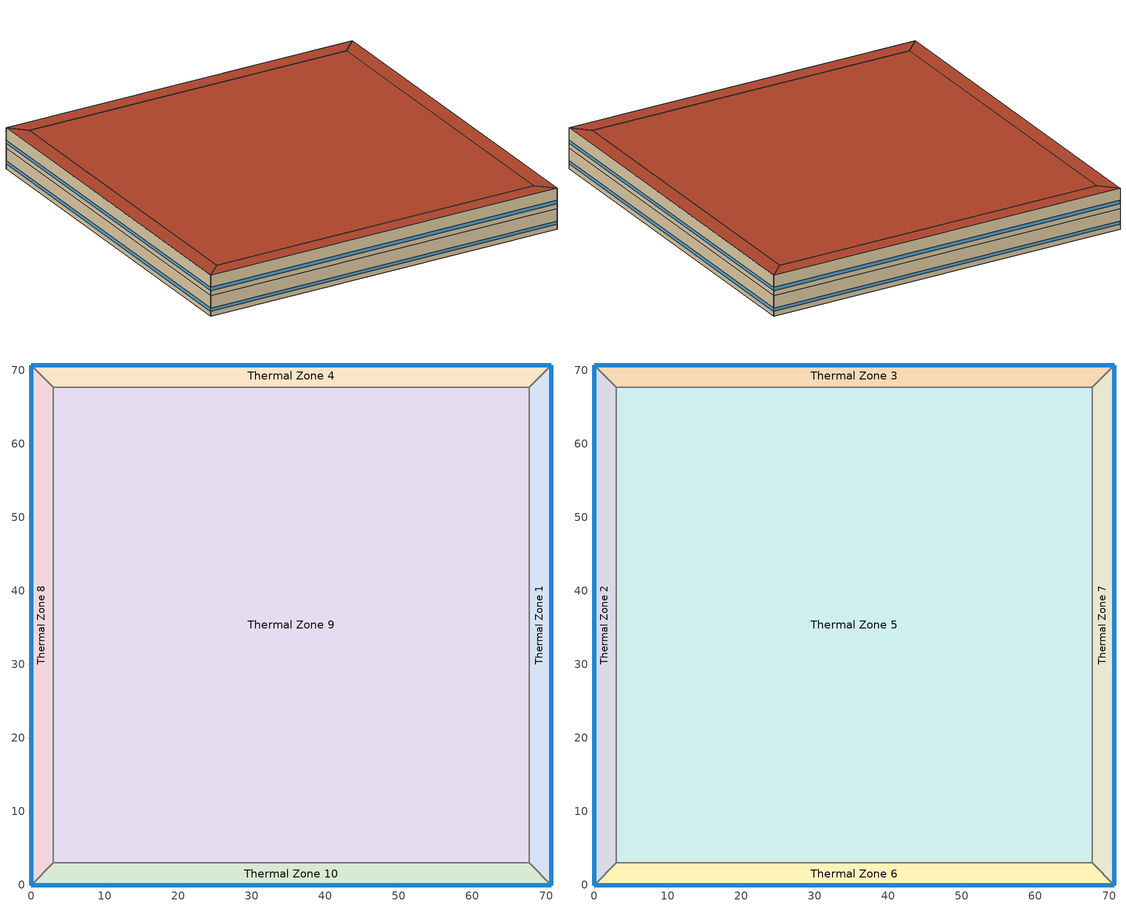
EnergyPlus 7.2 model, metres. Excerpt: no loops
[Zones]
Thermal Zone 4
 floor ground (000_ExtSlabCarpet_4in_ClimateZone 1-8): 0,70.71 70.71,70.71 67.71,67.71 3,67.71 z0
 wall outside (ASHRAE_189.1-2009_ExtWall_SteelFrame_ClimateZone 4-8): 70.71,70.71 0,70.71 z0:4
 wall to Thermal Zone 1 (000_Interior Wall): 67.71,67.71 70.71,70.71 z0:4
 wall to Thermal Zone 9 (000_Interior Wall): 3,67.71 67.71,67.71 z0:4
 wall to Thermal Zone 8 (000_Interior Wall): 0,70.71 3,67.71 z0:4
 window (ASHRAE_189.1-2009_ExtWindow_ClimateZone 4-5): 70.69,70.71 0.03,70.71 z1:1.6
Thermal Zone 10
 floor ground (000_ExtSlabCarpet_4in_ClimateZone 1-8): 70.71,0 0,0 3,3 67.71,3 z0
 wall outside (ASHRAE_189.1-2009_ExtWall_SteelFrame_ClimateZone 4-8): 0,0 70.71,0 z0:4
 wall to Thermal Zone 1 (000_Interior Wall): 70.71,0 67.71,3 z0:4
 wall to Thermal Zone 9 (000_Interior Wall): 67.71,3 3,3 z0:4
 wall to Thermal Zone 8 (000_Interior Wall): 3,3 0,0 z0:4
 window (ASHRAE_189.1-2009_ExtWindow_ClimateZone 4-5): 0.03,0 70.69,0 z1:1.6
Thermal Zone 1
 floor ground (000_ExtSlabCarpet_4in_ClimateZone 1-8): 70.71,70.71 70.71,0 67.71,3 67.71,67.71 z0
 wall outside (ASHRAE_189.1-2009_ExtWall_SteelFrame_ClimateZone 4-8): 70.71,0 70.71,70.71 z0:4
 wall to Thermal Zone 9 (000_Interior Wall): 67.71,67.71 67.71,3 z0:4
 window (ASHRAE_189.1-2009_ExtWindow_ClimateZone 4-5): 70.71,0.03 70.71,70.69 z1:1.6
Thermal Zone 8
 floor ground (000_ExtSlabCarpet_4in_ClimateZone 1-8): 0,0 0,70.71 3,67.71 3,3 z0
 wall outside (ASHRAE_189.1-2009_ExtWall_SteelFrame_ClimateZone 4-8): 0,70.71 0,0 z0:4
 wall to Thermal Zone 9 (000_Interior Wall): 3,3 3,67.71 z0:4
 window (ASHRAE_189.1-2009_ExtWindow_ClimateZone 4-5): 0,70.69 0,0.03 z1:1.6
Thermal Zone 9
 floor ground (000_ExtSlabCarpet_4in_ClimateZone 1-8): 3,3 3,67.71 67.71,67.71 67.71,3 z0
Thermal Zone 6
 floor to Thermal Zone 10 (000_Interior Floor): 70.71,0 0,0 3,3 67.71,3 z4
 wall outside (ASHRAE_189.1-2009_ExtWall_SteelFrame_ClimateZone 4-8): 0,0 70.71,0 z4:8
 wall to Thermal Zone 2 (000_Interior Wall): 3,3 0,0 z4:8
 wall to Thermal Zone 7 (000_Interior Wall): 70.71,0 67.71,3 z4:8
 wall to Thermal Zone 5 (000_Interior Wall): 67.71,3 3,3 z4:8
 window (ASHRAE_189.1-2009_ExtWindow_ClimateZone 4-5): 0.03,0 70.69,0 z5:5.6
 roof outside (ASHRAE_189.1-2009_ExtRoof_IEAD_ClimateZone 2-5): 67.71,3 3,3 0,0 70.71,0 z8
Thermal Zone 5
 floor to Thermal Zone 9 (000_Interior Floor): 3,3 3,67.71 67.71,67.71 67.71,3 z4
 wall to Thermal Zone 7 (000_Interior Wall): 67.71,3 67.71,67.71 z4:8
 wall to Thermal Zone 3 (000_Interior Wall): 67.71,67.71 3,67.71 z4:8
 wall to Thermal Zone 2 (000_Interior Wall): 3,67.71 3,3 z4:8
 roof outside (ASHRAE_189.1-2009_ExtRoof_IEAD_ClimateZone 2-5): 67.71,3 67.71,67.71 3,67.71 3,3 z8
Thermal Zone 7
 floor to Thermal Zone 1 (000_Interior Floor): 70.71,70.71 70.71,0 67.71,3 67.71,67.71 z4
 wall outside (ASHRAE_189.1-2009_ExtWall_SteelFrame_ClimateZone 4-8): 70.71,0 70.71,70.71 z4:8
 wall to Thermal Zone 3 (000_Interior Wall): 70.71,70.71 67.71,67.71 z4:8
 window (ASHRAE_189.1-2009_ExtWindow_ClimateZone 4-5): 70.71,0.03 70.71,70.69 z5:5.6
 roof outside (ASHRAE_189.1-2009_ExtRoof_IEAD_ClimateZone 2-5): 67.71,67.71 67.71,3 70.71,0 70.71,70.71 z8
Thermal Zone 3
 floor to Thermal Zone 4 (000_Interior Floor): 0,70.71 70.71,70.71 67.71,67.71 3,67.71 z4
 wall outside (ASHRAE_189.1-2009_ExtWall_SteelFrame_ClimateZone 4-8): 70.71,70.71 0,70.71 z4:8
 wall to Thermal Zone 2 (000_Interior Wall): 0,70.71 3,67.71 z4:8
 window (ASHRAE_189.1-2009_ExtWindow_ClimateZone 4-5): 70.69,70.71 0.03,70.71 z5:5.6
 roof outside (ASHRAE_189.1-2009_ExtRoof_IEAD_ClimateZone 2-5): 3,67.71 67.71,67.71 70.71,70.71 0,70.71 z8
Thermal Zone 2
 floor to Thermal Zone 8 (000_Interior Floor): 0,0 0,70.71 3,67.71 3,3 z4
 wall outside (ASHRAE_189.1-2009_ExtWall_SteelFrame_ClimateZone 4-8): 0,70.71 0,0 z4:8
 window (ASHRAE_189.1-2009_ExtWindow_ClimateZone 4-5): 0,70.69 0,0.03 z5:5.6
 roof outside (ASHRAE_189.1-2009_ExtRoof_IEAD_ClimateZone 2-5): 3,3 3,67.71 0,70.71 0,0 z8
[Site:Location]
Philadelphia International Ap_PA_USA Design_Conditions: Latitude {deg}=39.87; Longitude {deg}=-75.23; Time Zone {hr}=-5; Elevation {m}=2
[SizingPeriod:DesignDay] Day of Month=21; Dry-Bulb Temperature Range Modifier Type=DefaultMultipliers; Barometric Pressure {Pa}=101301; Rain Indicator=No; Snow Indicator=No; Daylight Saving Time Indicator=No
Name | Month | Day Type | Maximum Dry-Bulb Temperature {C} | Daily Dry-Bulb Temperature Range {deltaC} | Humidity Condition Type | Wetbulb or DewPoint at Maximum Dry-Bulb {C} | Wind Speed {m/s} | Wind Direction {deg} | Solar Model Indicator | ASHRAE Clear Sky Optical Depth for Beam Irradiance (taub) | ASHRAE Clear Sky Optical Depth for Diffuse Irradiance (taud) | Sky Clearness
Philadelphia International Ap Ann Clg 2% Condns DP=>MDB | 7 | SummerDesignDay | 26.8 | 9.4 | Dewpoint | 22.9 | 5 | 240 | ASHRAETau | 0.55 | 1.776
Philadelphia International Ap Ann Clg 1% Condns DB=>MWB | 7 | SummerDesignDay | 32.6 | 9.4 | Wetbulb | 23.6 | 5 | 240 | ASHRAETau | 0.55 | 1.776
Philadelphia International Ap Ann Clg .4% Condns WB=>MDB | 7 | SummerDesignDay | 31.4 | 9.4 | Wetbulb | 25.7 | 5 | 240 | ASHRAETau | 0.55 | 1.776
Philadelphia International Ap Ann Hum_n 99% Condns DP=>MCDB | 1 | WinterDesignDay | -6.7 | 0 | Dewpoint | -18 | 5.2 | 290 | ASHRAEClearSky |  |  | 0
[Building]
Building 1
[Material] Thermal Absorptance=0.9
Name | Roughness | Thickness {m} | Conductivity {W/m-K} | Density {kg/m3} | Specific Heat {J/kg-K} | Solar Absorptance | Visible Absorptance
Roof Membrane | VeryRough | 0.0095 | 0.16 | 1121.29 | 1460 | 0.7 | 0.7
Roof Insulation [21] | MediumRough | 0.2105 | 0.049 | 265 | 836.8 | 0.7 | 0.7
1/2IN Gypsum | Smooth | 0.0127 | 0.16 | 784.9 | 830 | 0.92 | 0.92
MAT-CC05 4 HW CONCRETE | Rough | 0.1016 | 1.311 | 2240 | 836.8 | 0.7 | 0.7
000_M11 100mm lightweight concrete | MediumRough | 0.1016 | 0.53 | 1280 | 840 | 0.7 | 0.7
Metal Decking | MediumSmooth | 0.0015 | 45.006 | 7680 | 418.4 | 0.7 | 0.3
000_G01a 19mm gypsum board | MediumSmooth | 0.019 | 0.16 | 800 | 1090 | 0.7 | 0.7
000_F16 Acoustic tile | MediumSmooth | 0.0191 | 0.06 | 368 | 590 | 0.7 | 0.7
Wall Insulation [39] | MediumRough | 0.1184 | 0.045 | 265 | 836.8 | 0.7 | 0.7
[Material:AirGap]
Name | Thermal Resistance {m2-K/W}
000_F04 Wall air space resistance | 0.15
000_F05 Ceiling air space resistance | 0.18
[Material:NoMass] Thermal Absorptance=0.9; Solar Absorptance=0.7
Name | Roughness | Thermal Resistance {m2-K/W} | Visible Absorptance
CP02 CARPET PAD | VeryRough | 0.2165 | 0.8
MAT-SHEATH | Rough | 0.3626 | 0.7
[WindowMaterial:Glazing]
Theoretical Glass [207]: Optical Data Type=SpectralAverage; Thickness {m}=0.003; Solar Transmittance at Normal Incidence=0.3311; Front Side Solar Reflectance at Normal Incidence=0.6189; Back Side Solar Reflectance at Normal Incidence=0.6189; Visible Transmittance at Normal Incidence=0.44; Front Side Visible Reflectance at Normal Incidence=0.51; Back Side Visible Reflectance at Normal Incidence=0.51; Infrared Transmittance at Normal Incidence=0; Front Side Infrared Hemispherical Emissivity=0.9; Back Side Infrared Hemispherical Emissivity=0.9; Conductivity {W/m-K}=0.0133; Dirt Correction Factor for Solar and Visible Transmittance=1; Solar Diffusing=No
[Construction]
000_Interior Floor: 000_F16 Acoustic tile, 000_F05 Ceiling air space resistance, 000_M11 100mm lightweight concrete
ASHRAE_189.1-2009_ExtWindow_ClimateZone 4-5: Theoretical Glass [207]
ASHRAE_189.1-2009_ExtWall_SteelFrame_ClimateZone 4-8: MAT-SHEATH, Wall Insulation [39], 1/2IN Gypsum
000_ExtSlabCarpet_4in_ClimateZone 1-8: MAT-CC05 4 HW CONCRETE, CP02 CARPET PAD
000_Interior Wall: 000_G01a 19mm gypsum board, 000_F04 Wall air space resistance, 000_G01a 19mm gypsum board
ASHRAE_189.1-2009_ExtRoof_IEAD_ClimateZone 2-5: Roof Membrane, Roof Insulation [21], Metal Decking
[AvailabilityManager:Scheduled]
Name | Schedule
AvailabilityManager:Scheduled {8fdfa7ea-0ffd-4cd6-bcf8-404d67805d4a} | Schedule:Compact {434caaf0-5c5f-46d9-9ed7-cf7537a927ea}
AvailabilityManager:Scheduled {1f27d196-dd54-454b-975a-23eb9865cc9f} | Schedule:Compact {bf0755d7-d3a5-4c43-98e2-38531796946e}
[Zone]
Thermal Zone 4; Thermal Zone 6; Thermal Zone 5; Thermal Zone 10; Thermal Zone 1; Thermal Zone 7; Thermal Zone 3; Thermal Zone 2; Thermal Zone 8; Thermal Zone 9
[Schedule:Compact]
Schedule:Compact {434caaf0-5c5f-46d9-9ed7-cf7537a927ea}; Schedule:Compact {bf0755d7-d3a5-4c43-98e2-38531796946e}: Through: 12/31, For: AllDays, Until: 24:00, 1
